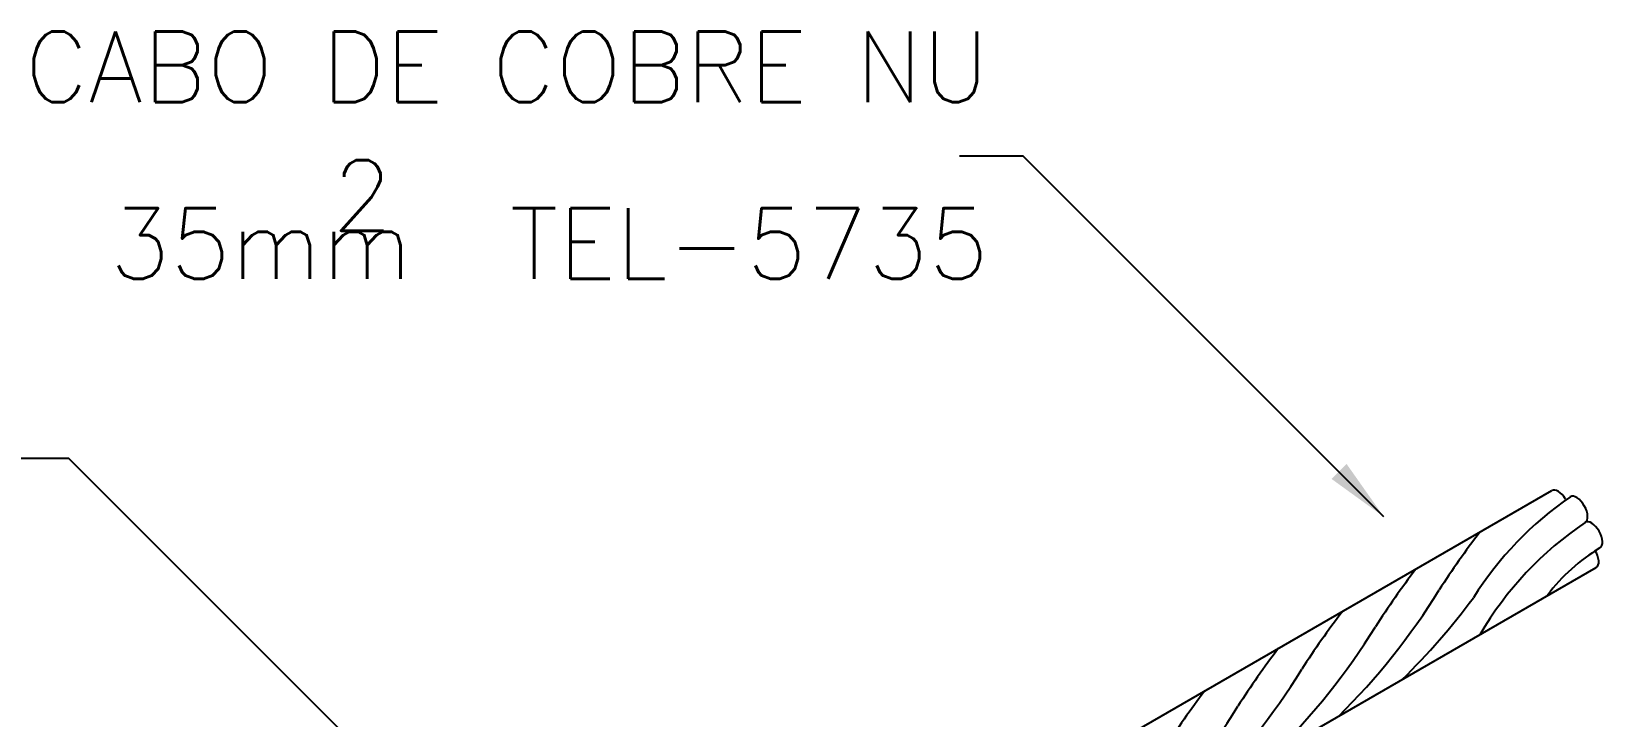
# Model space of a CAD drawing. Header units: millimetres. Extents: x -5986.9 to -5973.1, y -4697 to -4682.1.
# Drawn here: x -5982.581 to -5978.137, y -4684.009 to -4682.071 of the extents above; entities that cross this region are included whole.
import ezdxf
from ezdxf.enums import TextEntityAlignment as Align

# ---------------------------------------------------------------- set-up
doc = ezdxf.new("R2010")
doc.units = ezdxf.units.MM
doc.header["$LTSCALE"] = 10
doc.layers.add('Termotécnica', color=7, linetype='Continuous')
doc.styles.add('r80', font='romans.shx')

msp = doc.modelspace()

# ---------------------------------------------------------------- linework, layer by layer
at = {"layer": 'Termotécnica', "color": 2}
for p, q in [((-5979.7779, -4682.4247), (-5979.958, -4682.4247)), ((-5979.2708, -4682.9318), (-5979.7779, -4682.4247)), ((-5978.7585, -4683.4441), (-5979.2708, -4682.9318)), ((-5982.4751, -4683.2792), (-5982.6553, -4683.2792)), ((-5980.9397, -4684.8147), (-5982.4751, -4683.2792)), ((-5979.9237, -4684.3172), (-5978.2836, -4683.3703)), ((-5979.7969, -4684.534), (-5978.1579, -4683.5878))]:
    msp.add_line(p, q, dxfattribs=at)
at = {"layer": 'Termotécnica', "color": 1}
for centre, radius, start, end in [((-5977.6745, -4684.1961), 0.9817, 124.5499, 147.8081), ((-5976.579, -4684.9495), 2.4036, 142.5428, 147.3042), ((-5977.648, -4684.2663), 0.9707, 123.8813, 149.7841), ((-5977.8761, -4683.9846), 0.5274, 120.9836, 142.8263), ((-5976.7596, -4685.0537), 2.4036, 142.5428, 147.3042), ((-5980.2492, -4682.6301), 1.9382, 314.6647, 328.2103), ((-5976.9675, -4685.1738), 2.4036, 142.5428, 147.3042), ((-5980.0792, -4682.508), 1.9582, 314.5169, 323.4894), ((-5980.4297, -4682.7343), 1.9382, 314.6647, 328.2103), ((-5977.1481, -4685.278), 2.4036, 142.5428, 147.3042), ((-5980.6377, -4682.8544), 1.9382, 314.6647, 328.2103), ((-5977.356, -4685.3981), 2.4036, 142.5428, 147.3042), ((-5980.8182, -4682.9586), 1.9382, 314.6647, 328.2103)]:
    msp.add_arc(centre, radius, start, end, dxfattribs=at)
at = {"layer": 'Termotécnica', "color": 2}
for centre, start_param, end_param in [((-5978.2626, -4683.4066), 4.765756, 6.283185), ((-5978.2103, -4683.424), 3.143946, 6.283185), ((-5978.1686, -4683.496), 3.141593, 6.283185), ((-5978.1789, -4683.5514), 3.141593, 4.783167)]:
    msp.add_ellipse(centre, major_axis=(-0.021, 0.0364), ratio=0.509483, start_param=start_param, end_param=end_param, dxfattribs=at)
msp.add_solid([(-5978.8637, -4683.2948), (-5978.9064, -4683.337), (-5978.7585, -4683.4441)], dxfattribs=at)

# ---------------------------------------------------------------- texts
at = {"layer": 'Termotécnica', "color": 2, "style": 'r80'}
for s, p in [('CABO DE COBRE NU', (-5979.8745, -4682.2715)), ('35mm  TEL-5735', (-5979.8745, -4682.7715))]:
    msp.add_text(s, height=0.2, dxfattribs=at).set_placement(p, align=Align.RIGHT)
msp.add_text('2', height=0.2, dxfattribs=at).set_placement((-5981.7315, -4682.6353))

doc.saveas('drawing.dxf')
